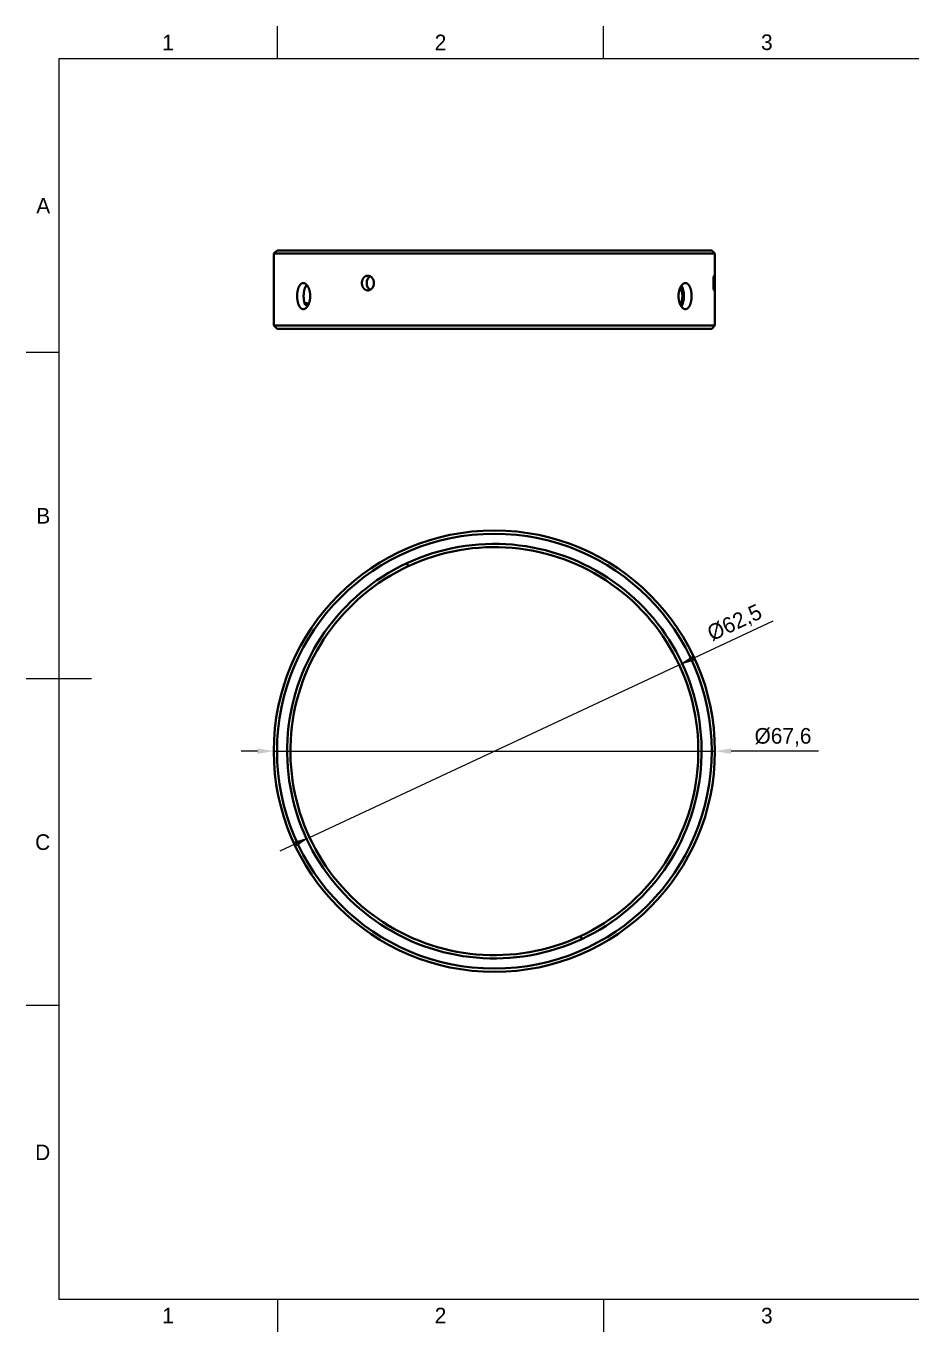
# Model space of a CAD drawing. Header units: millimetres. Extents: x 15 to 292, y 5 to 205.
# Drawn here: x 15 to 150.7, y 5 to 205 of the extents above; entities that cross this region are included whole.
import ezdxf

# ---------------------------------------------------------------- set-up
doc = ezdxf.new("R2010")
doc.units = ezdxf.units.MM
for name, color, linetype in [('Annotations', 7, 'Continuous'), ('Border', 7, 'Continuous'), ('Geometries', 7, 'Continuous')]:
    doc.layers.add(name, color=color, linetype=linetype)
doc.styles.add('Shapr0', font='txt', dxfattribs={"height": 2.3925})
doc.styles.add('Shapr4', font='txt', dxfattribs={"height": 2.3925})
doc.dimstyles.new('ISO-25', dxfattribs={"dimtxt": 2.5, "dimasz": 2.5, "dimexe": 1.25, "dimexo": 0.625, "dimtad": 1, "dimtxsty": 'Standard', "dimcen": 2.5, "dimadec": 0, "dimazin": 0, "dimtfac": 1, "dimtmove": 0, "dimatfit": 3, "dimfxl": 1, "dimarcsym": 0})

# ---------------------------------------------------------------- blocks, each defined once
blk = doc.blocks.new('*D2')
at = {"layer": 'Annotations', "color": 0, "linetype": 'Continuous', "lineweight": 15}
for p, q in [((50.45, 93.95), (47.95, 93.95)), ((52.95, 93.95), (120.55, 93.95)), ((136.41, 93.95), (123.05, 93.95))]:
    blk.add_line(p, q, dxfattribs=at)
at = {"layer": 'Annotations', "color": 0}
for points in [[(50.45, 93.53), (50.45, 94.37), (52.95, 93.95)], [(123.05, 94.37), (123.05, 93.53), (120.55, 93.95)]]:
    blk.add_solid(points, dxfattribs=at)
at = {"layer": 'Defpoints', "color": 0}
for p in [(52.95, 93.95), (120.55, 93.95)]:
    blk.add_point(p, dxfattribs=at)
at = {"layer": 'Annotations', "color": 0, "lineweight": 15, "insert": (130.98, 96.07), "char_height": 2.3925, "attachment_point": 5, "style": 'Shapr4'}
blk.add_mtext('\\A1;%%c67,6', dxfattribs=at)
blk = doc.blocks.new('*D3')
at = {"layer": 'Annotations', "color": 0, "linetype": 'Continuous', "lineweight": 15}
for p, q in [((129.44, 113.86), (117.34, 108.21)), ((58.43, 80.74), (115.07, 107.16)), ((56.16, 79.69), (53.9, 78.63))]:
    blk.add_line(p, q, dxfattribs=at)
at = {"layer": 'Annotations', "color": 0}
for points in [[(117.16, 108.59), (117.51, 107.84), (115.07, 107.16)], [(56.34, 79.31), (55.99, 80.06), (58.43, 80.74)]]:
    blk.add_solid(points, dxfattribs=at)
at = {"layer": 'Defpoints', "color": 0}
for p in [(115.07, 107.16), (58.43, 80.74)]:
    blk.add_point(p, dxfattribs=at)
at = {"layer": 'Annotations', "color": 0, "lineweight": 15, "insert": (123.63, 113.49), "char_height": 2.3925, "attachment_point": 5, "rotation": 25, "style": 'Shapr4'}
blk.add_mtext('\\A1;%%c62,5', dxfattribs=at)

msp = doc.modelspace()

# ---------------------------------------------------------------- linework, layer by layer
at = {"layer": 'Border', "linetype": 'Continuous', "lineweight": 15}
for p, q in [((53.5, 200), (53.5, 205)), ((103.5, 200), (103.5, 205)), ((287, 200), (20, 200)), ((20, 200), (20, 10)), ((20, 155), (15, 155)), ((25, 105), (15, 105)), ((20, 55), (15, 55)), ((20, 10), (287, 10)), ((53.5, 10), (53.5, 5)), ((103.5, 10), (103.5, 5))]:
    msp.add_line(p, q, dxfattribs=at)
at = {"layer": 'Geometries', "linetype": 'Continuous', "lineweight": 40}
for p, q in [((52.95, 170.15), (53.45, 170.65)), ((120.55, 170.15), (52.95, 170.15)), ((52.95, 170.15), (52.95, 159.15)), ((53.45, 170.65), (120.05, 170.65)), ((120.55, 170.15), (120.05, 170.65)), ((120.55, 170.15), (120.55, 159.15)), ((57.909, 165.274), (58.079, 165.275)), ((57.957, 162.29), (57.77, 162.289)), ((57.957, 162.29), (58.213, 162.239)), ((52.95, 159.15), (120.55, 159.15)), ((52.95, 159.15), (53.45, 158.65)), ((120.05, 158.65), (53.45, 158.65)), ((120.55, 159.15), (120.05, 158.65)), ((73.543, 122.272), (73.332, 122.725)), ((100.168, 65.175), (99.957, 65.628))]:
    msp.add_line(p, q, dxfattribs=at)
at = {"layer": 'Geometries', "linetype": 'Continuous', "lineweight": 40, "flags": 128}
for points in [[(67.363, 164.525), (67.354, 164.525), (67.334, 164.526), (67.314, 164.527), (67.293, 164.529), (67.273, 164.531), (67.253, 164.533), (67.233, 164.537), (67.213, 164.54), (67.193, 164.545), (67.173, 164.55), (67.153, 164.555), (67.132, 164.561), (67.112, 164.568), (67.091, 164.576), (67.071, 164.584), (67.051, 164.592), (67.032, 164.601), (67.013, 164.61), (66.995, 164.62), (66.977, 164.63), (66.958, 164.641), (66.94, 164.652), (66.923, 164.664), (66.905, 164.676), (66.888, 164.689), (66.871, 164.702), (66.853, 164.716), (66.836, 164.731), (66.818, 164.746), (66.802, 164.762), (66.785, 164.778), (66.77, 164.794), (66.755, 164.811), (66.74, 164.827), (66.725, 164.845), (66.711, 164.862), (66.697, 164.88), (66.684, 164.898), (66.67, 164.917), (66.658, 164.936), (66.645, 164.955), (66.632, 164.976), (66.62, 164.997), (66.608, 165.019), (66.596, 165.041), (66.585, 165.063), (66.575, 165.084), (66.565, 165.106), (66.555, 165.128), (66.546, 165.15), (66.538, 165.172), (66.529, 165.195), (66.522, 165.218), (66.514, 165.241), (66.507, 165.264), (66.5, 165.288), (66.494, 165.312), (66.488, 165.337), (66.482, 165.363), (66.477, 165.388), (66.472, 165.414), (66.469, 165.438), (66.465, 165.462), (66.462, 165.487), (66.459, 165.512), (66.457, 165.536), (66.455, 165.561), (66.454, 165.586), (66.453, 165.611), (66.452, 165.636), (66.452, 165.66), (66.453, 165.687), (66.454, 165.713), (66.455, 165.739), (66.457, 165.765), (66.459, 165.791), (66.462, 165.816), (66.465, 165.84), (66.469, 165.865), (66.473, 165.889), (66.477, 165.913), (66.482, 165.937), (66.487, 165.961), (66.493, 165.985), (66.499, 166.009), (66.506, 166.032), (66.513, 166.057), (66.521, 166.081), (66.529, 166.105), (66.538, 166.129), (66.547, 166.152), (66.556, 166.174), (66.566, 166.196), (66.575, 166.218), (66.586, 166.239), (66.596, 166.26), (66.607, 166.281), (66.619, 166.301), (66.63, 166.322), (66.643, 166.341), (66.655, 166.361), (66.668, 166.381), (66.682, 166.401), (66.697, 166.42), (66.711, 166.439), (66.726, 166.457), (66.741, 166.474), (66.755, 166.491), (66.771, 166.507), (66.786, 166.523), (66.802, 166.539), (66.818, 166.554), (66.834, 166.568), (66.851, 166.582), (66.867, 166.596), (66.884, 166.609), (66.903, 166.623), (66.921, 166.636), (66.94, 166.648), (66.959, 166.66), (66.978, 166.671), (66.996, 166.681), (67.015, 166.691), (67.034, 166.7), (67.052, 166.709), (67.072, 166.717), (67.091, 166.725), (67.11, 166.732), (67.13, 166.738), (67.149, 166.744), (67.169, 166.75), (67.19, 166.755), (67.211, 166.76), (67.232, 166.764), (67.253, 166.767), (67.275, 166.77), (67.295, 166.772), (67.315, 166.774), (67.335, 166.775), (67.356, 166.775), (67.363, 166.775)], [(67.363, 166.775), (67.376, 166.775), (67.397, 166.775), (67.417, 166.773), (67.437, 166.772), (67.458, 166.769), (67.478, 166.767), (67.499, 166.763), (67.52, 166.759), (67.542, 166.754), (67.563, 166.749), (67.584, 166.743), (67.603, 166.737), (67.623, 166.73), (67.643, 166.723), (67.662, 166.715), (67.682, 166.707), (67.701, 166.698), (67.72, 166.688), (67.737, 166.68)], [(67.737, 166.68), (67.739, 166.679), (67.757, 166.668), (67.776, 166.657), (67.795, 166.645), (67.814, 166.633), (67.833, 166.62), (67.852, 166.607), (67.87, 166.592), (67.887, 166.579), (67.904, 166.564), (67.921, 166.55), (67.937, 166.535), (67.953, 166.519), (67.969, 166.503), (67.984, 166.486), (68, 166.47), (68.015, 166.452), (68.029, 166.435), (68.044, 166.416), (68.059, 166.396), (68.073, 166.377), (68.087, 166.357), (68.1, 166.336), (68.113, 166.316), (68.125, 166.296), (68.137, 166.275), (68.148, 166.254), (68.159, 166.233), (68.17, 166.212), (68.18, 166.19), (68.19, 166.168), (68.199, 166.146), (68.208, 166.124), (68.217, 166.1), (68.225, 166.076), (68.234, 166.051), (68.241, 166.027), (68.248, 166.002), (68.256, 165.974), (68.262, 165.945), (68.269, 165.917), (68.274, 165.888), (68.278, 165.864), (68.282, 165.841), (68.285, 165.817), (68.288, 165.793), (68.29, 165.769)], [(120.421, 164.525), (120.42, 164.525), (120.418, 164.526), (120.416, 164.527), (120.414, 164.529), (120.412, 164.531), (120.409, 164.533), (120.407, 164.537), (120.405, 164.54), (120.403, 164.545), (120.4, 164.55), (120.398, 164.555), (120.396, 164.561), (120.393, 164.568), (120.391, 164.576), (120.388, 164.584), (120.386, 164.592), (120.384, 164.601), (120.381, 164.61), (120.379, 164.62), (120.377, 164.63), (120.374, 164.641), (120.372, 164.652), (120.37, 164.664), (120.368, 164.676), (120.365, 164.689), (120.363, 164.702), (120.361, 164.716), (120.359, 164.731), (120.356, 164.746), (120.354, 164.762), (120.352, 164.778), (120.35, 164.794), (120.348, 164.811), (120.346, 164.827), (120.344, 164.845), (120.342, 164.862), (120.34, 164.88), (120.338, 164.898), (120.336, 164.917), (120.334, 164.936), (120.333, 164.955), (120.331, 164.976), (120.329, 164.997), (120.327, 165.019), (120.326, 165.041), (120.324, 165.063), (120.323, 165.084), (120.321, 165.106), (120.32, 165.128), (120.319, 165.15), (120.317, 165.172), (120.316, 165.195), (120.315, 165.218), (120.314, 165.241), (120.313, 165.264), (120.312, 165.288), (120.311, 165.312), (120.31, 165.337), (120.309, 165.363), (120.308, 165.388), (120.308, 165.414), (120.307, 165.438), (120.307, 165.462), (120.306, 165.487), (120.306, 165.512), (120.305, 165.536), (120.305, 165.561), (120.305, 165.586), (120.305, 165.611), (120.305, 165.636), (120.305, 165.66), (120.305, 165.687), (120.305, 165.713), (120.305, 165.739), (120.305, 165.765), (120.306, 165.791), (120.306, 165.816), (120.307, 165.84), (120.307, 165.865), (120.308, 165.889), (120.308, 165.913), (120.309, 165.937), (120.31, 165.961), (120.311, 165.985), (120.312, 166.009), (120.313, 166.032), (120.314, 166.057), (120.315, 166.081), (120.316, 166.105), (120.317, 166.129), (120.319, 166.152), (120.32, 166.174), (120.321, 166.196), (120.323, 166.218), (120.324, 166.239), (120.326, 166.26), (120.327, 166.281), (120.329, 166.301), (120.331, 166.322), (120.332, 166.341), (120.334, 166.361), (120.336, 166.381), (120.338, 166.401), (120.34, 166.42), (120.342, 166.439), (120.344, 166.457), (120.346, 166.474), (120.348, 166.491), (120.35, 166.507), (120.352, 166.523), (120.354, 166.539), (120.356, 166.554), (120.358, 166.568), (120.361, 166.582), (120.363, 166.596), (120.365, 166.609), (120.367, 166.623), (120.37, 166.636), (120.372, 166.648), (120.374, 166.66), (120.377, 166.671), (120.379, 166.681), (120.381, 166.691), (120.384, 166.7), (120.386, 166.709), (120.388, 166.717), (120.391, 166.725), (120.393, 166.732), (120.395, 166.738), (120.398, 166.744), (120.4, 166.75), (120.402, 166.755), (120.405, 166.76), (120.407, 166.764), (120.409, 166.767), (120.412, 166.77), (120.414, 166.772), (120.416, 166.774), (120.418, 166.775), (120.421, 166.775), (120.421, 166.775)], [(120.421, 166.775), (120.423, 166.775), (120.425, 166.775), (120.427, 166.773), (120.429, 166.772), (120.431, 166.769), (120.433, 166.767), (120.435, 166.763), (120.438, 166.759), (120.44, 166.754), (120.442, 166.749), (120.444, 166.743), (120.446, 166.737), (120.447, 166.73), (120.449, 166.723), (120.451, 166.715), (120.453, 166.707), (120.455, 166.698), (120.456, 166.688), (120.458, 166.679), (120.46, 166.668), (120.461, 166.657), (120.463, 166.645), (120.465, 166.633), (120.466, 166.62), (120.468, 166.607), (120.469, 166.592), (120.471, 166.579), (120.472, 166.564), (120.474, 166.55), (120.475, 166.535), (120.476, 166.519), (120.477, 166.503), (120.479, 166.486), (120.48, 166.47), (120.481, 166.452), (120.482, 166.435), (120.483, 166.416), (120.484, 166.396), (120.485, 166.377), (120.486, 166.357), (120.487, 166.336), (120.488, 166.316), (120.489, 166.296), (120.49, 166.275), (120.491, 166.254), (120.492, 166.233), (120.492, 166.212), (120.493, 166.19), (120.494, 166.168), (120.494, 166.146), (120.495, 166.124), (120.496, 166.1), (120.496, 166.076), (120.497, 166.051), (120.497, 166.027), (120.498, 166.002), (120.498, 165.974), (120.499, 165.945), (120.499, 165.917), (120.499, 165.888), (120.5, 165.864), (120.5, 165.841), (120.5, 165.817), (120.5, 165.793), (120.5, 165.769)], [(56.55, 163.223), (56.547, 163.256), (56.544, 163.288), (56.542, 163.321), (56.54, 163.354), (56.537, 163.386), (56.536, 163.419), (56.534, 163.452), (56.533, 163.485), (56.532, 163.518), (56.531, 163.551), (56.53, 163.584), (56.53, 163.617), (56.53, 163.65), (56.53, 163.683), (56.53, 163.716), (56.531, 163.752), (56.532, 163.787), (56.533, 163.823), (56.534, 163.858), (56.536, 163.893), (56.538, 163.926), (56.54, 163.959), (56.543, 163.991), (56.545, 164.024), (56.548, 164.056), (56.552, 164.089), (56.555, 164.121), (56.559, 164.153), (56.562, 164.185), (56.567, 164.217), (56.571, 164.249), (56.575, 164.28), (56.58, 164.311), (56.585, 164.342), (56.591, 164.373), (56.597, 164.406), (56.603, 164.439), (56.609, 164.472), (56.616, 164.504), (56.623, 164.536), (56.63, 164.565), (56.637, 164.595), (56.644, 164.624), (56.651, 164.652), (56.659, 164.681), (56.667, 164.709), (56.675, 164.737), (56.683, 164.765), (56.692, 164.792), (56.701, 164.819), (56.71, 164.846), (56.719, 164.872), (56.728, 164.898), (56.738, 164.924), (56.748, 164.949), (56.758, 164.976), (56.769, 165.002), (56.781, 165.028), (56.792, 165.054), (56.804, 165.079), (56.815, 165.102), (56.826, 165.124), (56.837, 165.146), (56.849, 165.168), (56.861, 165.19), (56.873, 165.211), (56.885, 165.231), (56.898, 165.251), (56.91, 165.271), (56.923, 165.29), (56.936, 165.309), (56.949, 165.327), (56.962, 165.345), (56.975, 165.362), (56.989, 165.379), (57.003, 165.397), (57.018, 165.414), (57.033, 165.43), (57.048, 165.446), (57.064, 165.461), (57.078, 165.475), (57.093, 165.489), (57.107, 165.501), (57.122, 165.514), (57.137, 165.525), (57.152, 165.537), (57.167, 165.547), (57.183, 165.558), (57.198, 165.567), (57.213, 165.576), (57.229, 165.585), (57.245, 165.593), (57.26, 165.601), (57.276, 165.608), (57.292, 165.614), (57.309, 165.621), (57.327, 165.626), (57.344, 165.632), (57.361, 165.636), (57.379, 165.64), (57.395, 165.643), (57.412, 165.646), (57.428, 165.647), (57.444, 165.649), (57.461, 165.65), (57.477, 165.65), (57.478, 165.65)], [(57.478, 165.65), (57.494, 165.65), (57.511, 165.649), (57.527, 165.648), (57.544, 165.646), (57.56, 165.643), (57.577, 165.64), (57.594, 165.637), (57.61, 165.633), (57.627, 165.628), (57.645, 165.623), (57.663, 165.616), (57.68, 165.61), (57.698, 165.602), (57.716, 165.594), (57.732, 165.586), (57.749, 165.578), (57.765, 165.568), (57.781, 165.559), (57.798, 165.549), (57.814, 165.538), (57.83, 165.527), (57.846, 165.515), (57.862, 165.503), (57.878, 165.49), (57.893, 165.477), (57.909, 165.463), (57.918, 165.456)], [(57.652, 162.634), (57.645, 162.662), (57.638, 162.691), (57.63, 162.721), (57.624, 162.75), (57.617, 162.78), (57.611, 162.81), (57.604, 162.84), (57.598, 162.87), (57.593, 162.901), (57.587, 162.932), (57.582, 162.963), (57.577, 162.994), (57.572, 163.026), (57.568, 163.057), (57.563, 163.091), (57.559, 163.125), (57.555, 163.16), (57.551, 163.194), (57.547, 163.229), (57.544, 163.261), (57.542, 163.294), (57.539, 163.327), (57.537, 163.359), (57.535, 163.392), (57.533, 163.425), (57.531, 163.458), (57.53, 163.491), (57.529, 163.524), (57.528, 163.557), (57.528, 163.59), (57.527, 163.623), (57.527, 163.656), (57.528, 163.69), (57.528, 163.723), (57.529, 163.758), (57.53, 163.794), (57.531, 163.829), (57.533, 163.864), (57.534, 163.9), (57.536, 163.932), (57.539, 163.965), (57.541, 163.998), (57.544, 164.03), (57.547, 164.063), (57.55, 164.095), (57.553, 164.127), (57.557, 164.159), (57.561, 164.191), (57.565, 164.223), (57.569, 164.255), (57.574, 164.286), (57.579, 164.317), (57.584, 164.348), (57.589, 164.379), (57.595, 164.412), (57.601, 164.445), (57.608, 164.477), (57.615, 164.509), (57.622, 164.541), (57.628, 164.571), (57.635, 164.6), (57.643, 164.629), (57.65, 164.658), (57.658, 164.686), (57.666, 164.714), (57.674, 164.742), (57.682, 164.77), (57.691, 164.797), (57.699, 164.824), (57.708, 164.851), (57.718, 164.877), (57.727, 164.903), (57.737, 164.928), (57.746, 164.954), (57.757, 164.98), (57.768, 165.007), (57.779, 165.033), (57.791, 165.058), (57.802, 165.083), (57.815, 165.109), (57.824, 165.127)], [(57.824, 165.127), (57.828, 165.134), (57.841, 165.159), (57.854, 165.183), (57.867, 165.206), (57.881, 165.23), (57.895, 165.252), (57.909, 165.274)], [(57.824, 165.127), (57.829, 165.128), (57.879, 165.142), (57.929, 165.156), (57.98, 165.169), (58.031, 165.183), (58.083, 165.197), (58.126, 165.208)], [(57.918, 165.456), (57.925, 165.449), (57.94, 165.435), (57.956, 165.419), (57.972, 165.403), (57.988, 165.385), (58.004, 165.367), (58.02, 165.349), (58.036, 165.33), (58.051, 165.312), (58.065, 165.293), (58.079, 165.275)], [(58.079, 165.275), (58.079, 165.274), (58.094, 165.254), (58.108, 165.234), (58.122, 165.214), (58.126, 165.208)], [(58.126, 165.208), (58.135, 165.193), (58.149, 165.172), (58.162, 165.15), (58.175, 165.128), (58.188, 165.106), (58.201, 165.083), (58.214, 165.059), (58.226, 165.036), (58.238, 165.012), (58.251, 164.985), (58.264, 164.959), (58.276, 164.932), (58.288, 164.904), (58.3, 164.876), (58.311, 164.85), (58.322, 164.823), (58.332, 164.796), (58.342, 164.769), (58.352, 164.741), (58.362, 164.714), (58.371, 164.685), (58.381, 164.657), (58.39, 164.628), (58.398, 164.599), (58.407, 164.57), (58.415, 164.54), (58.423, 164.51), (58.431, 164.48), (58.438, 164.45), (58.446, 164.417), (58.453, 164.384), (58.46, 164.351), (58.467, 164.318), (58.473, 164.284), (58.479, 164.253), (58.484, 164.221), (58.489, 164.189), (58.494, 164.157), (58.498, 164.125), (58.502, 164.093), (58.506, 164.06), (58.51, 164.028), (58.513, 163.995), (58.516, 163.963), (58.519, 163.93), (58.521, 163.897), (58.523, 163.864), (58.525, 163.831), (58.527, 163.798), (58.528, 163.763), (58.529, 163.727), (58.529, 163.691), (58.53, 163.656), (58.53, 163.62), (58.529, 163.587), (58.528, 163.554), (58.527, 163.521), (58.526, 163.488), (58.524, 163.455), (58.522, 163.422), (58.52, 163.39), (58.518, 163.357), (58.515, 163.324), (58.512, 163.291), (58.508, 163.259), (58.505, 163.227), (58.501, 163.194), (58.496, 163.162), (58.492, 163.13), (58.487, 163.096), (58.481, 163.062), (58.475, 163.028), (58.469, 162.994), (58.462, 162.961), (58.456, 162.93), (58.449, 162.899), (58.442, 162.869), (58.435, 162.838), (58.428, 162.808), (58.42, 162.778), (58.412, 162.749), (58.404, 162.719), (58.395, 162.69), (58.386, 162.661), (58.377, 162.633), (58.368, 162.604), (58.359, 162.576), (58.349, 162.548), (58.339, 162.521), (58.328, 162.492), (58.316, 162.463), (58.314, 162.456)], [(67.737, 164.621), (67.722, 164.613), (67.701, 164.603), (67.681, 164.594), (67.661, 164.585), (67.641, 164.577), (67.622, 164.57), (67.602, 164.564), (67.582, 164.557), (67.562, 164.552), (67.542, 164.547), (67.522, 164.542), (67.502, 164.538), (67.482, 164.535), (67.461, 164.532), (67.44, 164.529), (67.419, 164.527), (67.397, 164.526), (67.376, 164.525), (67.363, 164.525)], [(68.29, 165.769), (68.292, 165.745), (68.294, 165.72), (68.295, 165.695), (68.295, 165.67), (68.295, 165.645), (68.295, 165.621), (68.294, 165.596), (68.293, 165.571), (68.291, 165.546), (68.289, 165.521), (68.286, 165.495), (68.283, 165.47), (68.279, 165.444), (68.275, 165.418), (68.27, 165.393), (68.265, 165.368), (68.26, 165.344), (68.254, 165.321), (68.248, 165.297), (68.241, 165.273), (68.234, 165.25), (68.226, 165.227), (68.218, 165.204), (68.21, 165.181), (68.201, 165.159), (68.191, 165.135), (68.181, 165.112), (68.17, 165.09), (68.159, 165.067), (68.147, 165.045), (68.136, 165.024), (68.124, 165.004), (68.112, 164.983), (68.1, 164.963), (68.087, 164.944), (68.074, 164.925), (68.06, 164.906), (68.046, 164.887), (68.032, 164.869), (68.017, 164.852), (68.002, 164.833), (67.986, 164.816), (67.97, 164.798), (67.953, 164.782), (67.936, 164.765), (67.92, 164.75), (67.903, 164.735), (67.886, 164.721), (67.869, 164.707), (67.851, 164.694), (67.834, 164.681), (67.816, 164.669), (67.798, 164.657), (67.779, 164.645), (67.761, 164.634), (67.741, 164.623), (67.737, 164.621)], [(114.996, 163.223), (114.992, 163.256), (114.989, 163.288), (114.985, 163.321), (114.983, 163.354), (114.98, 163.386), (114.978, 163.419), (114.976, 163.452), (114.974, 163.485), (114.973, 163.518), (114.972, 163.551), (114.971, 163.584), (114.971, 163.617), (114.97, 163.65), (114.971, 163.683), (114.971, 163.716), (114.972, 163.752), (114.973, 163.787), (114.974, 163.823), (114.976, 163.858), (114.979, 163.893), (114.981, 163.926), (114.984, 163.959), (114.987, 163.991), (114.99, 164.024), (114.993, 164.056), (114.997, 164.089), (115.001, 164.121), (115.006, 164.153), (115.01, 164.185), (115.016, 164.217), (115.021, 164.249), (115.026, 164.28), (115.032, 164.311), (115.038, 164.342), (115.045, 164.373), (115.052, 164.406), (115.059, 164.439), (115.067, 164.472), (115.075, 164.504), (115.084, 164.536), (115.092, 164.565), (115.1, 164.595), (115.109, 164.624), (115.118, 164.652), (115.127, 164.681), (115.136, 164.709), (115.146, 164.737), (115.156, 164.765), (115.166, 164.792), (115.176, 164.819), (115.187, 164.846), (115.198, 164.872), (115.209, 164.898), (115.215, 164.912)], [(115.215, 164.912), (115.22, 164.924), (115.232, 164.949), (115.244, 164.976), (115.257, 165.002), (115.27, 165.028), (115.283, 165.054), (115.297, 165.079), (115.31, 165.102), (115.322, 165.124), (115.336, 165.146), (115.349, 165.168), (115.362, 165.19), (115.376, 165.211), (115.39, 165.231), (115.404, 165.251), (115.406, 165.254)], [(115.406, 165.254), (115.418, 165.271), (115.432, 165.29), (115.447, 165.309), (115.462, 165.327), (115.476, 165.345), (115.491, 165.362), (115.506, 165.379), (115.522, 165.397), (115.539, 165.414), (115.555, 165.43), (115.572, 165.446), (115.589, 165.461), (115.604, 165.475), (115.62, 165.489), (115.636, 165.501), (115.652, 165.514), (115.668, 165.525), (115.684, 165.537), (115.7, 165.547), (115.717, 165.558), (115.733, 165.567), (115.749, 165.576), (115.766, 165.585), (115.782, 165.593), (115.799, 165.601), (115.815, 165.608), (115.832, 165.614), (115.85, 165.621), (115.868, 165.626), (115.885, 165.632), (115.903, 165.636), (115.921, 165.64), (115.938, 165.643), (115.954, 165.646), (115.971, 165.647), (115.988, 165.649), (116.004, 165.65), (116.021, 165.65), (116.022, 165.65)], [(116.022, 165.65), (116.037, 165.65), (116.054, 165.649), (116.07, 165.648), (116.087, 165.646), (116.103, 165.643), (116.119, 165.64), (116.136, 165.637), (116.152, 165.633), (116.168, 165.628), (116.185, 165.623), (116.203, 165.616), (116.22, 165.61), (116.237, 165.602), (116.253, 165.594), (116.269, 165.586), (116.285, 165.578), (116.3, 165.568), (116.315, 165.559), (116.331, 165.549), (116.346, 165.538), (116.361, 165.527), (116.376, 165.515), (116.391, 165.503), (116.405, 165.49), (116.42, 165.477), (116.434, 165.463), (116.449, 165.449), (116.463, 165.435), (116.477, 165.419), (116.492, 165.403), (116.506, 165.385), (116.521, 165.367), (116.535, 165.349), (116.549, 165.33), (116.562, 165.312), (116.575, 165.293), (116.588, 165.274), (116.6, 165.254), (116.613, 165.234), (116.625, 165.214), (116.637, 165.193), (116.649, 165.172), (116.661, 165.15), (116.672, 165.128), (116.683, 165.106), (116.694, 165.083), (116.705, 165.059), (116.716, 165.036), (116.727, 165.012), (116.738, 164.985), (116.749, 164.959), (116.759, 164.932), (116.769, 164.904), (116.78, 164.876), (116.789, 164.85), (116.798, 164.823), (116.807, 164.796), (116.815, 164.769), (116.824, 164.741), (116.832, 164.714), (116.84, 164.685), (116.847, 164.657), (116.855, 164.628), (116.862, 164.599), (116.869, 164.57), (116.876, 164.54), (116.883, 164.51), (116.889, 164.48), (116.895, 164.45), (116.901, 164.417), (116.907, 164.384), (116.913, 164.351), (116.919, 164.318), (116.924, 164.284), (116.929, 164.253), (116.933, 164.221), (116.937, 164.189), (116.941, 164.157), (116.945, 164.125), (116.948, 164.093), (116.951, 164.06), (116.954, 164.028), (116.957, 163.995), (116.959, 163.963), (116.962, 163.93), (116.964, 163.897), (116.965, 163.864), (116.967, 163.831), (116.968, 163.798), (116.969, 163.763), (116.97, 163.727), (116.97, 163.691), (116.97, 163.656), (116.97, 163.62), (116.97, 163.587), (116.969, 163.554), (116.969, 163.521), (116.967, 163.488), (116.966, 163.455), (116.965, 163.422), (116.963, 163.39), (116.961, 163.357), (116.958, 163.324), (116.956, 163.291), (116.953, 163.259), (116.95, 163.227), (116.947, 163.194), (116.943, 163.162), (116.939, 163.13), (116.935, 163.096), (116.931, 163.062), (116.926, 163.028), (116.921, 162.994), (116.915, 162.961), (116.91, 162.93), (116.904, 162.899), (116.899, 162.869), (116.893, 162.838), (116.887, 162.808), (116.88, 162.778), (116.874, 162.749), (116.867, 162.719), (116.86, 162.69), (116.852, 162.661), (116.845, 162.633), (116.837, 162.604), (116.829, 162.576), (116.821, 162.548), (116.812, 162.521), (116.803, 162.492), (116.793, 162.463), (116.784, 162.435), (116.774, 162.407), (116.763, 162.379), (116.754, 162.354), (116.744, 162.329), (116.733, 162.304), (116.723, 162.28), (116.712, 162.256), (116.702, 162.232), (116.691, 162.209), (116.679, 162.186), (116.668, 162.164), (116.656, 162.142), (116.645, 162.12), (116.633, 162.099), (116.621, 162.079), (116.608, 162.058), (116.596, 162.039), (116.582, 162.018), (116.569, 161.997), (116.555, 161.978), (116.541, 161.958), (116.526, 161.94), (116.513, 161.923), (116.499, 161.906), (116.485, 161.89), (116.471, 161.875), (116.457, 161.86), (116.443, 161.845), (116.429, 161.831), (116.414, 161.818), (116.4, 161.805), (116.385, 161.792), (116.37, 161.78), (116.355, 161.769), (116.34, 161.758), (116.325, 161.747), (116.309, 161.737), (116.293, 161.727), (116.276, 161.718), (116.259, 161.709), (116.242, 161.701), (116.225, 161.693), (116.21, 161.686), (116.194, 161.68), (116.178, 161.675), (116.161, 161.67), (116.145, 161.666), (116.129, 161.662), (116.113, 161.658), (116.096, 161.656), (116.08, 161.653), (116.063, 161.652), (116.047, 161.651), (116.03, 161.65), (116.022, 161.65)], [(120.5, 165.769), (120.501, 165.745), (120.501, 165.72), (120.501, 165.695), (120.501, 165.67), (120.501, 165.645), (120.501, 165.621), (120.501, 165.596), (120.501, 165.571), (120.501, 165.546), (120.5, 165.521), (120.5, 165.495), (120.5, 165.47), (120.5, 165.444), (120.499, 165.418), (120.499, 165.393), (120.499, 165.368), (120.498, 165.344), (120.498, 165.321), (120.498, 165.297), (120.497, 165.273), (120.497, 165.25), (120.496, 165.227), (120.496, 165.204), (120.495, 165.181), (120.494, 165.159), (120.494, 165.135), (120.493, 165.112), (120.492, 165.09), (120.492, 165.067), (120.491, 165.045), (120.49, 165.024), (120.489, 165.004), (120.488, 164.983), (120.487, 164.963), (120.486, 164.944), (120.485, 164.925), (120.484, 164.906), (120.483, 164.887), (120.482, 164.869), (120.481, 164.852), (120.48, 164.833), (120.479, 164.816), (120.477, 164.798), (120.476, 164.782), (120.475, 164.765), (120.473, 164.75), (120.472, 164.735), (120.471, 164.721), (120.469, 164.707), (120.468, 164.694), (120.466, 164.681), (120.465, 164.669), (120.463, 164.657), (120.462, 164.645), (120.46, 164.634), (120.458, 164.623), (120.457, 164.613), (120.455, 164.603), (120.453, 164.594), (120.451, 164.585), (120.449, 164.577), (120.447, 164.57), (120.445, 164.564), (120.444, 164.557), (120.442, 164.552), (120.44, 164.547), (120.438, 164.542), (120.436, 164.538), (120.434, 164.535), (120.432, 164.532), (120.429, 164.529), (120.427, 164.527), (120.425, 164.526), (120.423, 164.525), (120.421, 164.525)], [(57.478, 161.65), (57.471, 161.65), (57.454, 161.651), (57.438, 161.652), (57.42, 161.653), (57.402, 161.656), (57.385, 161.659), (57.367, 161.663), (57.35, 161.667), (57.334, 161.671), (57.318, 161.676), (57.302, 161.682), (57.286, 161.688), (57.27, 161.695), (57.254, 161.702), (57.238, 161.71), (57.223, 161.718), (57.207, 161.727), (57.192, 161.736), (57.177, 161.746), (57.161, 161.757), (57.146, 161.768), (57.131, 161.779), (57.116, 161.791), (57.101, 161.804), (57.085, 161.818), (57.069, 161.833), (57.054, 161.848), (57.039, 161.864), (57.025, 161.879), (57.011, 161.894), (56.997, 161.911), (56.984, 161.927), (56.97, 161.944), (56.957, 161.962), (56.944, 161.98), (56.931, 161.998), (56.918, 162.017), (56.905, 162.036), (56.893, 162.056), (56.881, 162.076), (56.869, 162.097), (56.857, 162.118), (56.845, 162.139), (56.833, 162.163), (56.82, 162.187), (56.808, 162.211), (56.797, 162.236), (56.785, 162.261), (56.775, 162.286), (56.764, 162.31), (56.754, 162.335), (56.744, 162.36), (56.734, 162.385), (56.725, 162.411), (56.716, 162.437), (56.706, 162.464), (56.697, 162.491), (56.689, 162.518), (56.68, 162.545), (56.672, 162.573), (56.664, 162.601), (56.656, 162.63), (56.649, 162.658), (56.641, 162.689), (56.633, 162.721), (56.626, 162.752), (56.619, 162.784), (56.612, 162.816), (56.605, 162.849), (56.599, 162.882), (56.593, 162.915), (56.587, 162.948), (56.581, 162.981), (56.576, 163.015), (56.571, 163.049), (56.567, 163.083), (56.562, 163.118), (56.558, 163.153), (56.554, 163.188), (56.55, 163.223)], [(58.094, 162.046), (58.089, 162.039), (58.073, 162.018), (58.058, 161.997), (58.042, 161.978), (58.027, 161.958), (58.011, 161.94), (57.996, 161.923), (57.98, 161.906), (57.965, 161.89), (57.95, 161.875), (57.934, 161.86), (57.919, 161.845), (57.903, 161.831), (57.887, 161.818), (57.872, 161.805), (57.856, 161.792), (57.84, 161.78), (57.824, 161.769), (57.807, 161.758), (57.791, 161.747), (57.775, 161.737), (57.757, 161.727), (57.74, 161.718), (57.722, 161.709), (57.704, 161.701), (57.687, 161.693), (57.67, 161.686), (57.653, 161.68), (57.637, 161.675), (57.62, 161.67), (57.604, 161.666), (57.587, 161.662), (57.57, 161.658), (57.554, 161.656), (57.537, 161.653), (57.52, 161.652), (57.504, 161.651), (57.487, 161.65), (57.478, 161.65)], [(57.77, 162.289), (57.758, 162.319), (57.746, 162.348), (57.734, 162.379), (57.723, 162.409), (57.711, 162.441), (57.701, 162.473), (57.69, 162.505), (57.68, 162.538), (57.67, 162.572), (57.66, 162.605), (57.652, 162.634), (57.652, 162.634)], [(58.213, 162.239), (58.209, 162.232), (58.197, 162.209), (58.184, 162.186), (58.171, 162.164), (58.157, 162.142), (58.144, 162.12), (58.13, 162.099), (58.117, 162.079), (58.103, 162.058), (58.094, 162.046)], [(58.314, 162.456), (58.305, 162.435), (58.293, 162.407), (58.281, 162.379), (58.27, 162.354), (58.258, 162.329), (58.246, 162.304), (58.234, 162.28), (58.222, 162.256), (58.213, 162.239)], [(115.215, 162.388), (115.205, 162.411), (115.194, 162.437), (115.183, 162.464), (115.173, 162.491), (115.162, 162.518), (115.152, 162.545), (115.143, 162.573), (115.133, 162.601), (115.124, 162.63), (115.115, 162.658), (115.105, 162.689), (115.096, 162.721), (115.087, 162.752), (115.079, 162.784), (115.07, 162.816), (115.062, 162.849), (115.055, 162.882), (115.047, 162.915), (115.04, 162.948), (115.034, 162.981), (115.027, 163.015), (115.021, 163.049), (115.016, 163.083), (115.01, 163.118), (115.005, 163.153), (115, 163.188), (114.996, 163.223)], [(115.406, 162.046), (115.399, 162.056), (115.385, 162.076), (115.371, 162.097), (115.358, 162.118), (115.344, 162.139), (115.33, 162.163), (115.316, 162.187), (115.302, 162.211), (115.289, 162.236), (115.275, 162.261), (115.263, 162.286), (115.251, 162.31), (115.239, 162.335), (115.228, 162.36), (115.216, 162.385), (115.215, 162.388)], [(116.022, 161.65), (116.014, 161.65), (115.997, 161.651), (115.981, 161.652), (115.963, 161.653), (115.945, 161.656), (115.927, 161.659), (115.909, 161.663), (115.891, 161.667), (115.875, 161.671), (115.858, 161.676), (115.842, 161.682), (115.825, 161.688), (115.809, 161.695), (115.792, 161.702), (115.776, 161.71), (115.759, 161.718), (115.743, 161.727), (115.726, 161.736), (115.71, 161.746), (115.694, 161.757), (115.678, 161.768), (115.662, 161.779), (115.646, 161.791), (115.629, 161.804), (115.612, 161.818), (115.595, 161.833), (115.578, 161.848), (115.562, 161.864), (115.546, 161.879), (115.531, 161.894), (115.516, 161.911), (115.501, 161.927), (115.486, 161.944), (115.471, 161.962), (115.456, 161.98), (115.442, 161.998), (115.427, 162.017), (115.413, 162.036), (115.406, 162.046)]]:
    msp.add_lwpolyline(points, dxfattribs=at)
at = {"layer": 'Geometries', "linetype": 'Continuous', "lineweight": 40}
for radius in [33.8, 33.3]:
    msp.add_circle((86.75, 93.95), radius, dxfattribs=at)
for centre, radius, start, end in [((63.56, 183.309), 21.502, 254.05263, 255.87723), ((86.75, 93.95), 31.75, 294.99981, 115.00019), ((86.75, 93.95), 31.25, 294.99981, 115.00019), ((86.75, 93.95), 31.75, 114.9998, 295.00019), ((86.75, 93.95), 31.25, 114.9998, 295.00019)]:
    msp.add_arc(centre, radius, start, end, dxfattribs=at)
for centre, major_axis, ratio, start_param, end_param in [((68.109, 165.65), (0, 1.125), 0.819152, 0.4154237, 2.7261302), ((114.809, 163.65), (0, -1.5), 0.5, 0.5714808, 2.5700908), ((114.809, 163.65), (0, 2), 0.5, 3.7814745, 5.6433147), ((58.691, 163.65), (0, 2), 0.5, 2.3182381, 2.5017126)]:
    msp.add_ellipse(centre, major_axis=major_axis, ratio=ratio, start_param=start_param, end_param=end_param, dxfattribs=at)

# ---------------------------------------------------------------- texts
at = {"layer": 'Border', "linetype": 'Continuous', "lineweight": 15, "char_height": 2.393, "width": 2.3925, "style": 'Shapr0'}
for s, insert, attachment_point in [('1', (36.75, 201.304), 8), ('2', (78.5, 201.304), 8), ('3', (128.5, 201.304), 8), ('A', (18.696, 177.5), 6), ('B', (18.696, 130), 6), ('C', (18.696, 80), 6), ('D', (18.696, 32.5), 6), ('1', (36.75, 8.696), 2), ('2', (78.5, 8.696), 2), ('3', (128.5, 8.696), 2)]:
    msp.add_mtext(s, dxfattribs=dict(at, insert=insert, attachment_point=attachment_point))

# ---------------------------------------------------------------- dimensions: what is measured, and where the dimension line sits
at = {"layer": 'Annotations', "linetype": 'Continuous', "lineweight": 15}
for p1, p2, picture, middle in [((58.428, 80.743), (115.072, 107.157), '*D3', (123.626, 113.489)), ((52.95, 93.95), (120.55, 93.95), '*D2', (130.978, 96.074))]:
    dim = msp.add_diameter_dim_2p(p1=p1, p2=p2, dimstyle='ISO-25', override={"dimscale": 1, "dimgap": 0.7, "dimdec": 2, "dimlfac": 1, "dimrnd": 0.01, "dimzin": 8, "dimdsep": 44, "dimtxsty": 'Shapr4', "dimcen": 2.5, "dimadec": 2, "dimtol": 0, "dimlim": 0, "dimtp": 0, "dimtm": 0, "dimtfac": 0.6, "dimtdec": 8, "dimtofl": 1, "dimfrac": 2, "dimtolj": 1, "dimlwd": 15, "dimlwe": 15}, dxfattribs=at)
    dim.commit()
    dim.dimension.update_dxf_attribs({"geometry": picture, "text_midpoint": middle})

doc.saveas('drawing.dxf')
